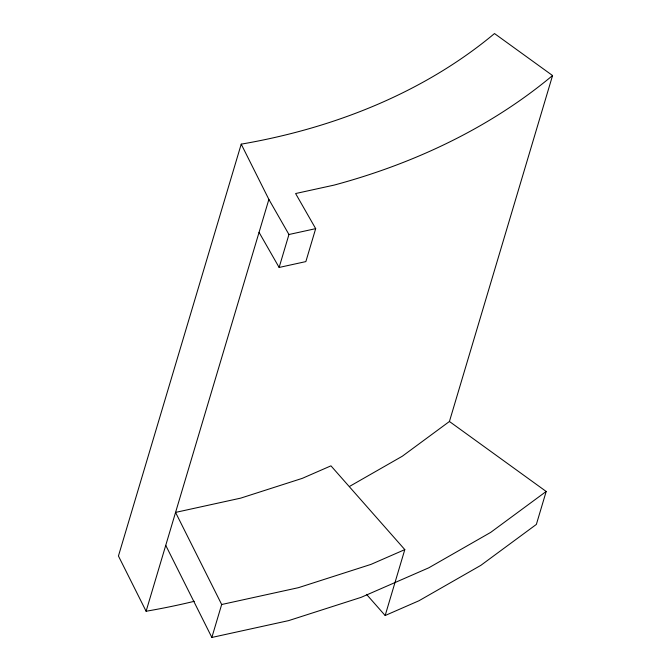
<?xml version="1.0" encoding="UTF-8"?>
<svg xmlns="http://www.w3.org/2000/svg" width="671" height="671" viewBox="0 0 671 671"><rect width="100%" height="100%" fill="white"/><g stroke="black" fill="none" stroke-linecap="round" stroke-linejoin="round"><path stroke-width="1.01" d="M349.809 486.265L402.332 456.213L449.427 421.489L552.56 75.538L494.502 33.55A625.481 454.46 16.6 0 1 241.216 144.148L118.44 555.991L146.102 611.247A700.532 508.995 16.6 0 0 194.255 601.308M146.102 611.247L268.878 199.404L241.216 144.148M552.56 75.538A700.532 508.995 16.6 0 1 334.007 185.129L295.609 193.542L315.68 228.652L305.859 261.598L279.128 267.452L288.949 234.506L268.878 199.404M449.427 421.489L546.186 491.466L490.686 532.388L428.786 567.809L361.183 597.324L288.605 620.625L211.851 637.45L221.673 604.504L175.567 512.409L240.696 498.134L302.269 478.364L330.954 465.842L404.806 549.616L385.162 615.517L366.525 594.372M546.186 491.466L536.364 524.412L480.864 565.334L418.964 600.755L385.162 615.517M404.806 549.616L371.004 564.378L298.427 587.679L221.673 604.504M288.949 234.506L315.68 228.652M259.056 232.351L279.128 267.452M165.745 545.355L211.851 637.45"/></g></svg>
